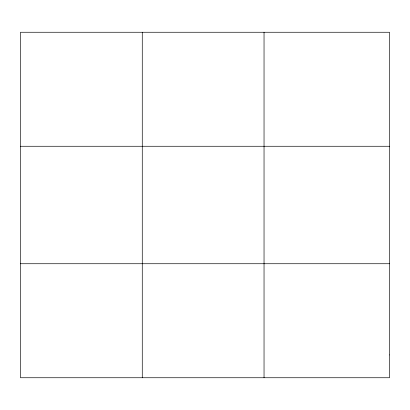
<?xml version="1.0" encoding="UTF-8"?>
<svg xmlns="http://www.w3.org/2000/svg" width="410" height="410" viewBox="0 0 410 410"><rect width="100%" height="100%" fill="white"/><g stroke="black" fill="none" stroke-linecap="round" stroke-linejoin="round"><path stroke-width="0.61" d="M142.27 377.743L142.27 32.257M264.04 377.743L264.04 32.257M20.5 146.267L389.5 146.267M20.5 263.733L389.5 263.733M389.5 354.937L389.5 377.743L20.5 377.743L20.5 32.257L389.5 32.257L389.5 354.937"/></g></svg>
